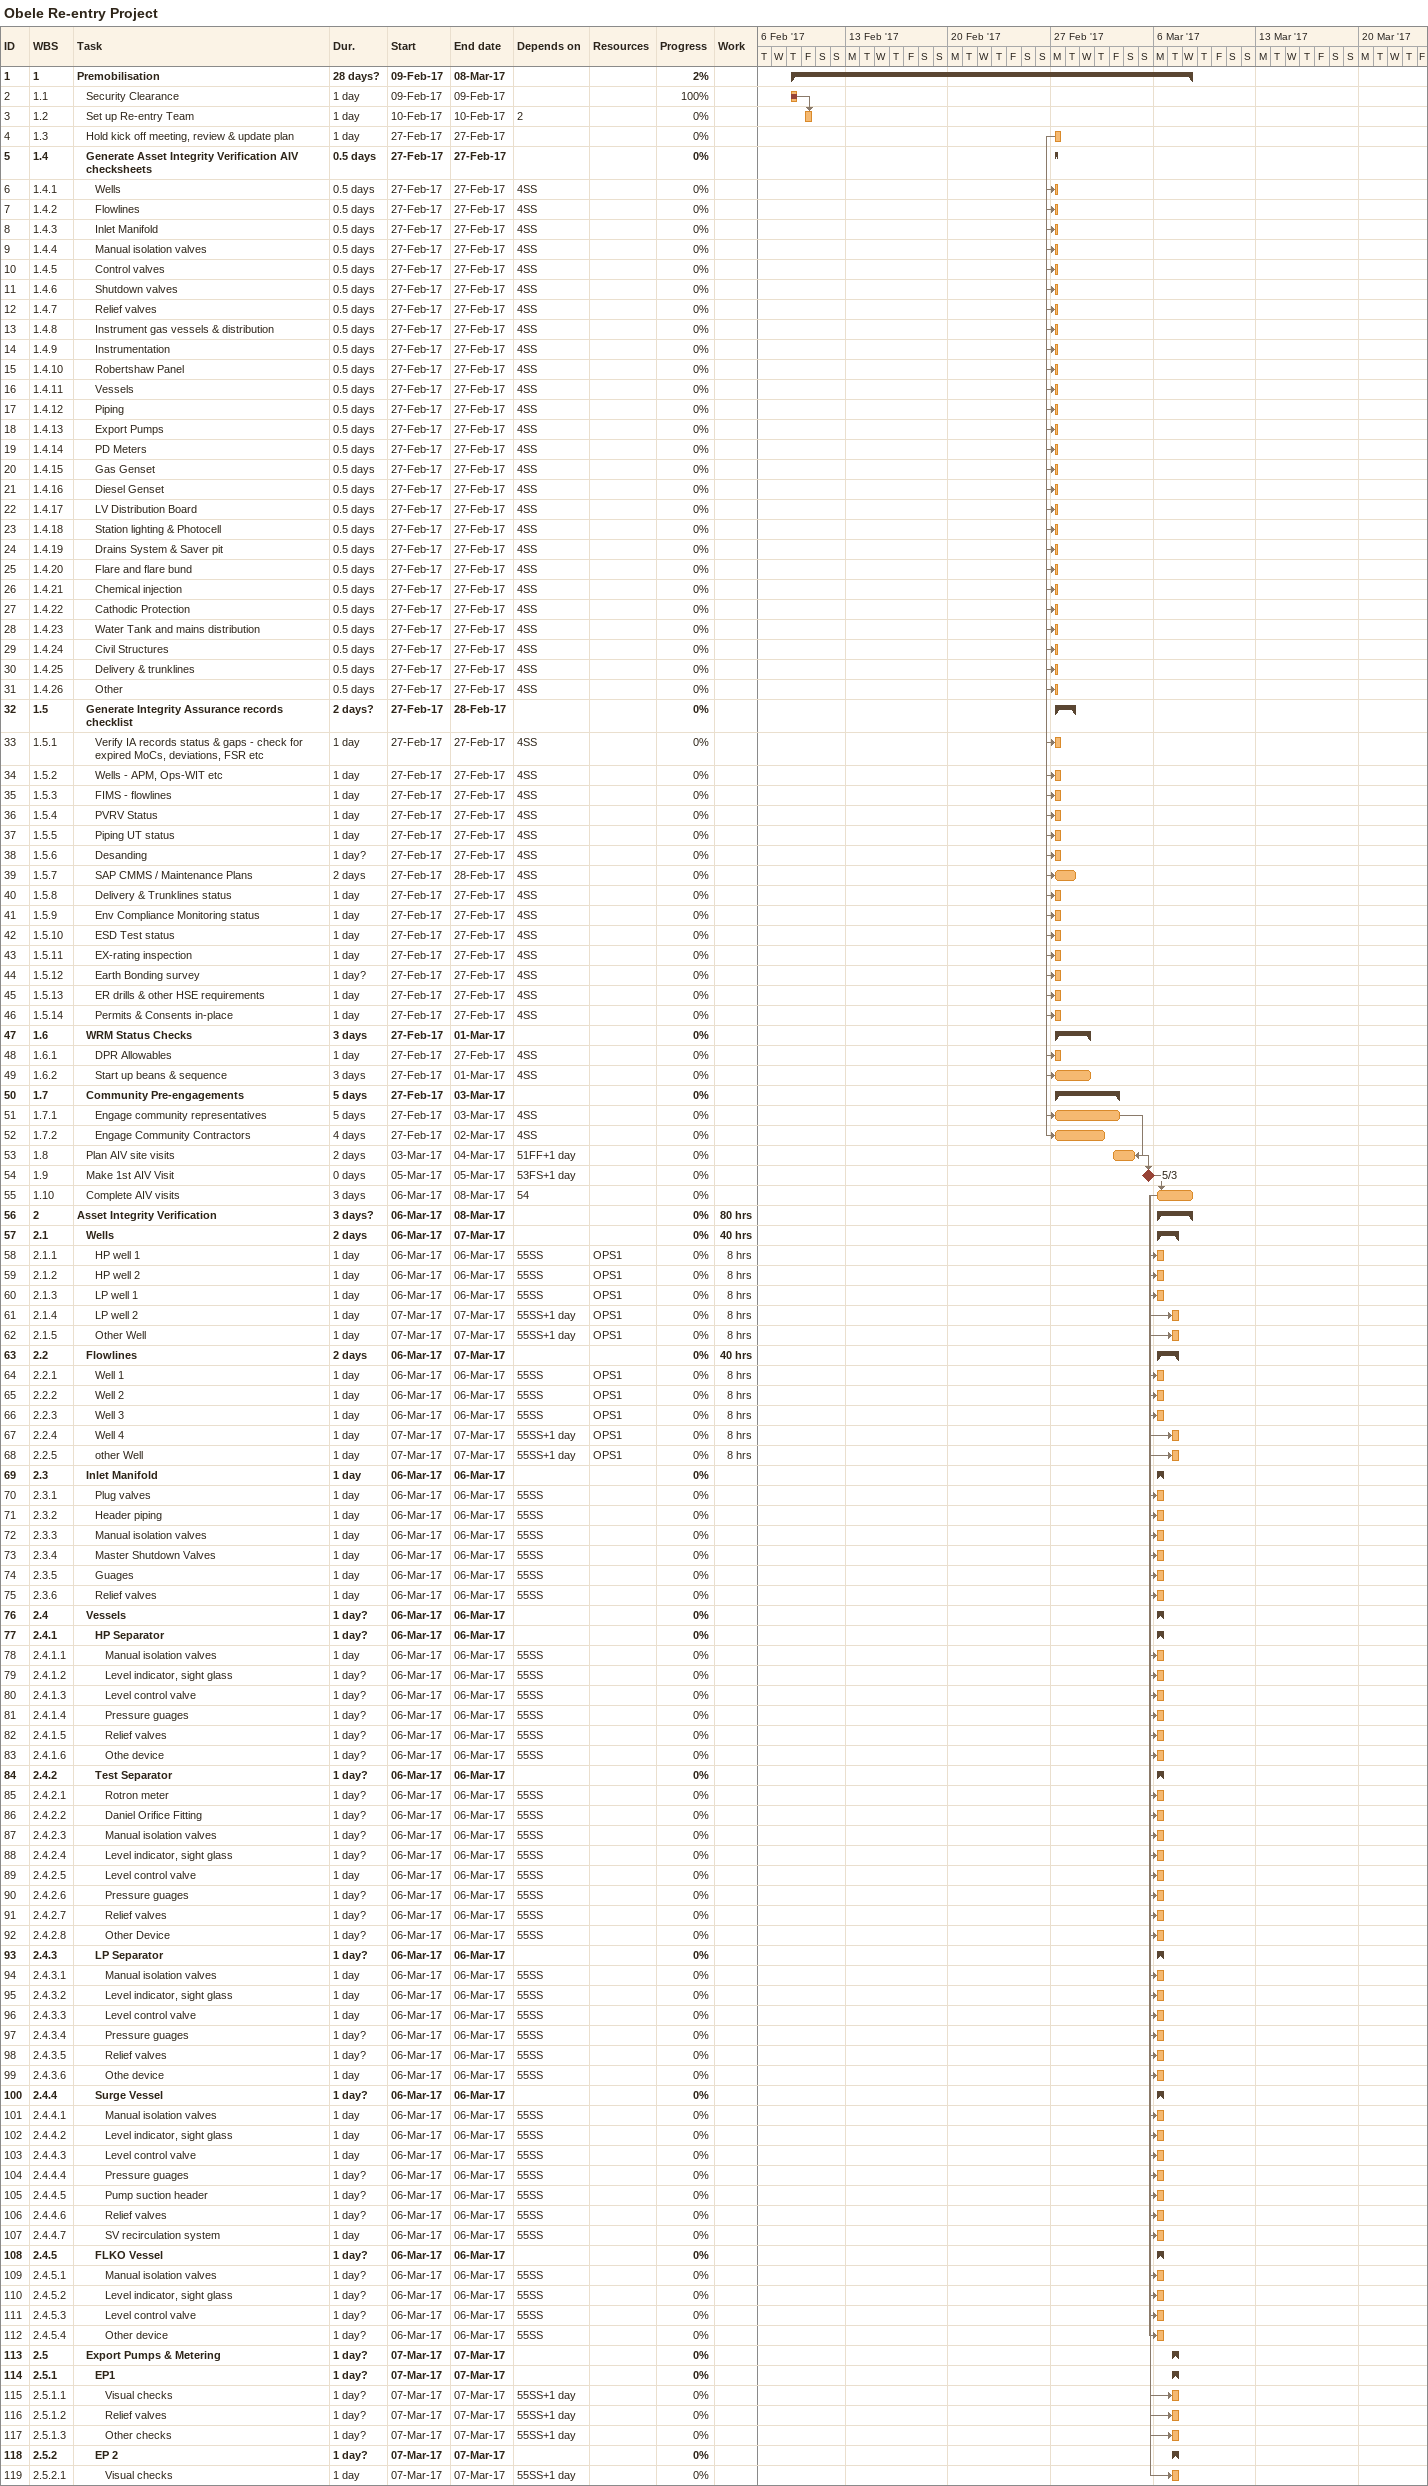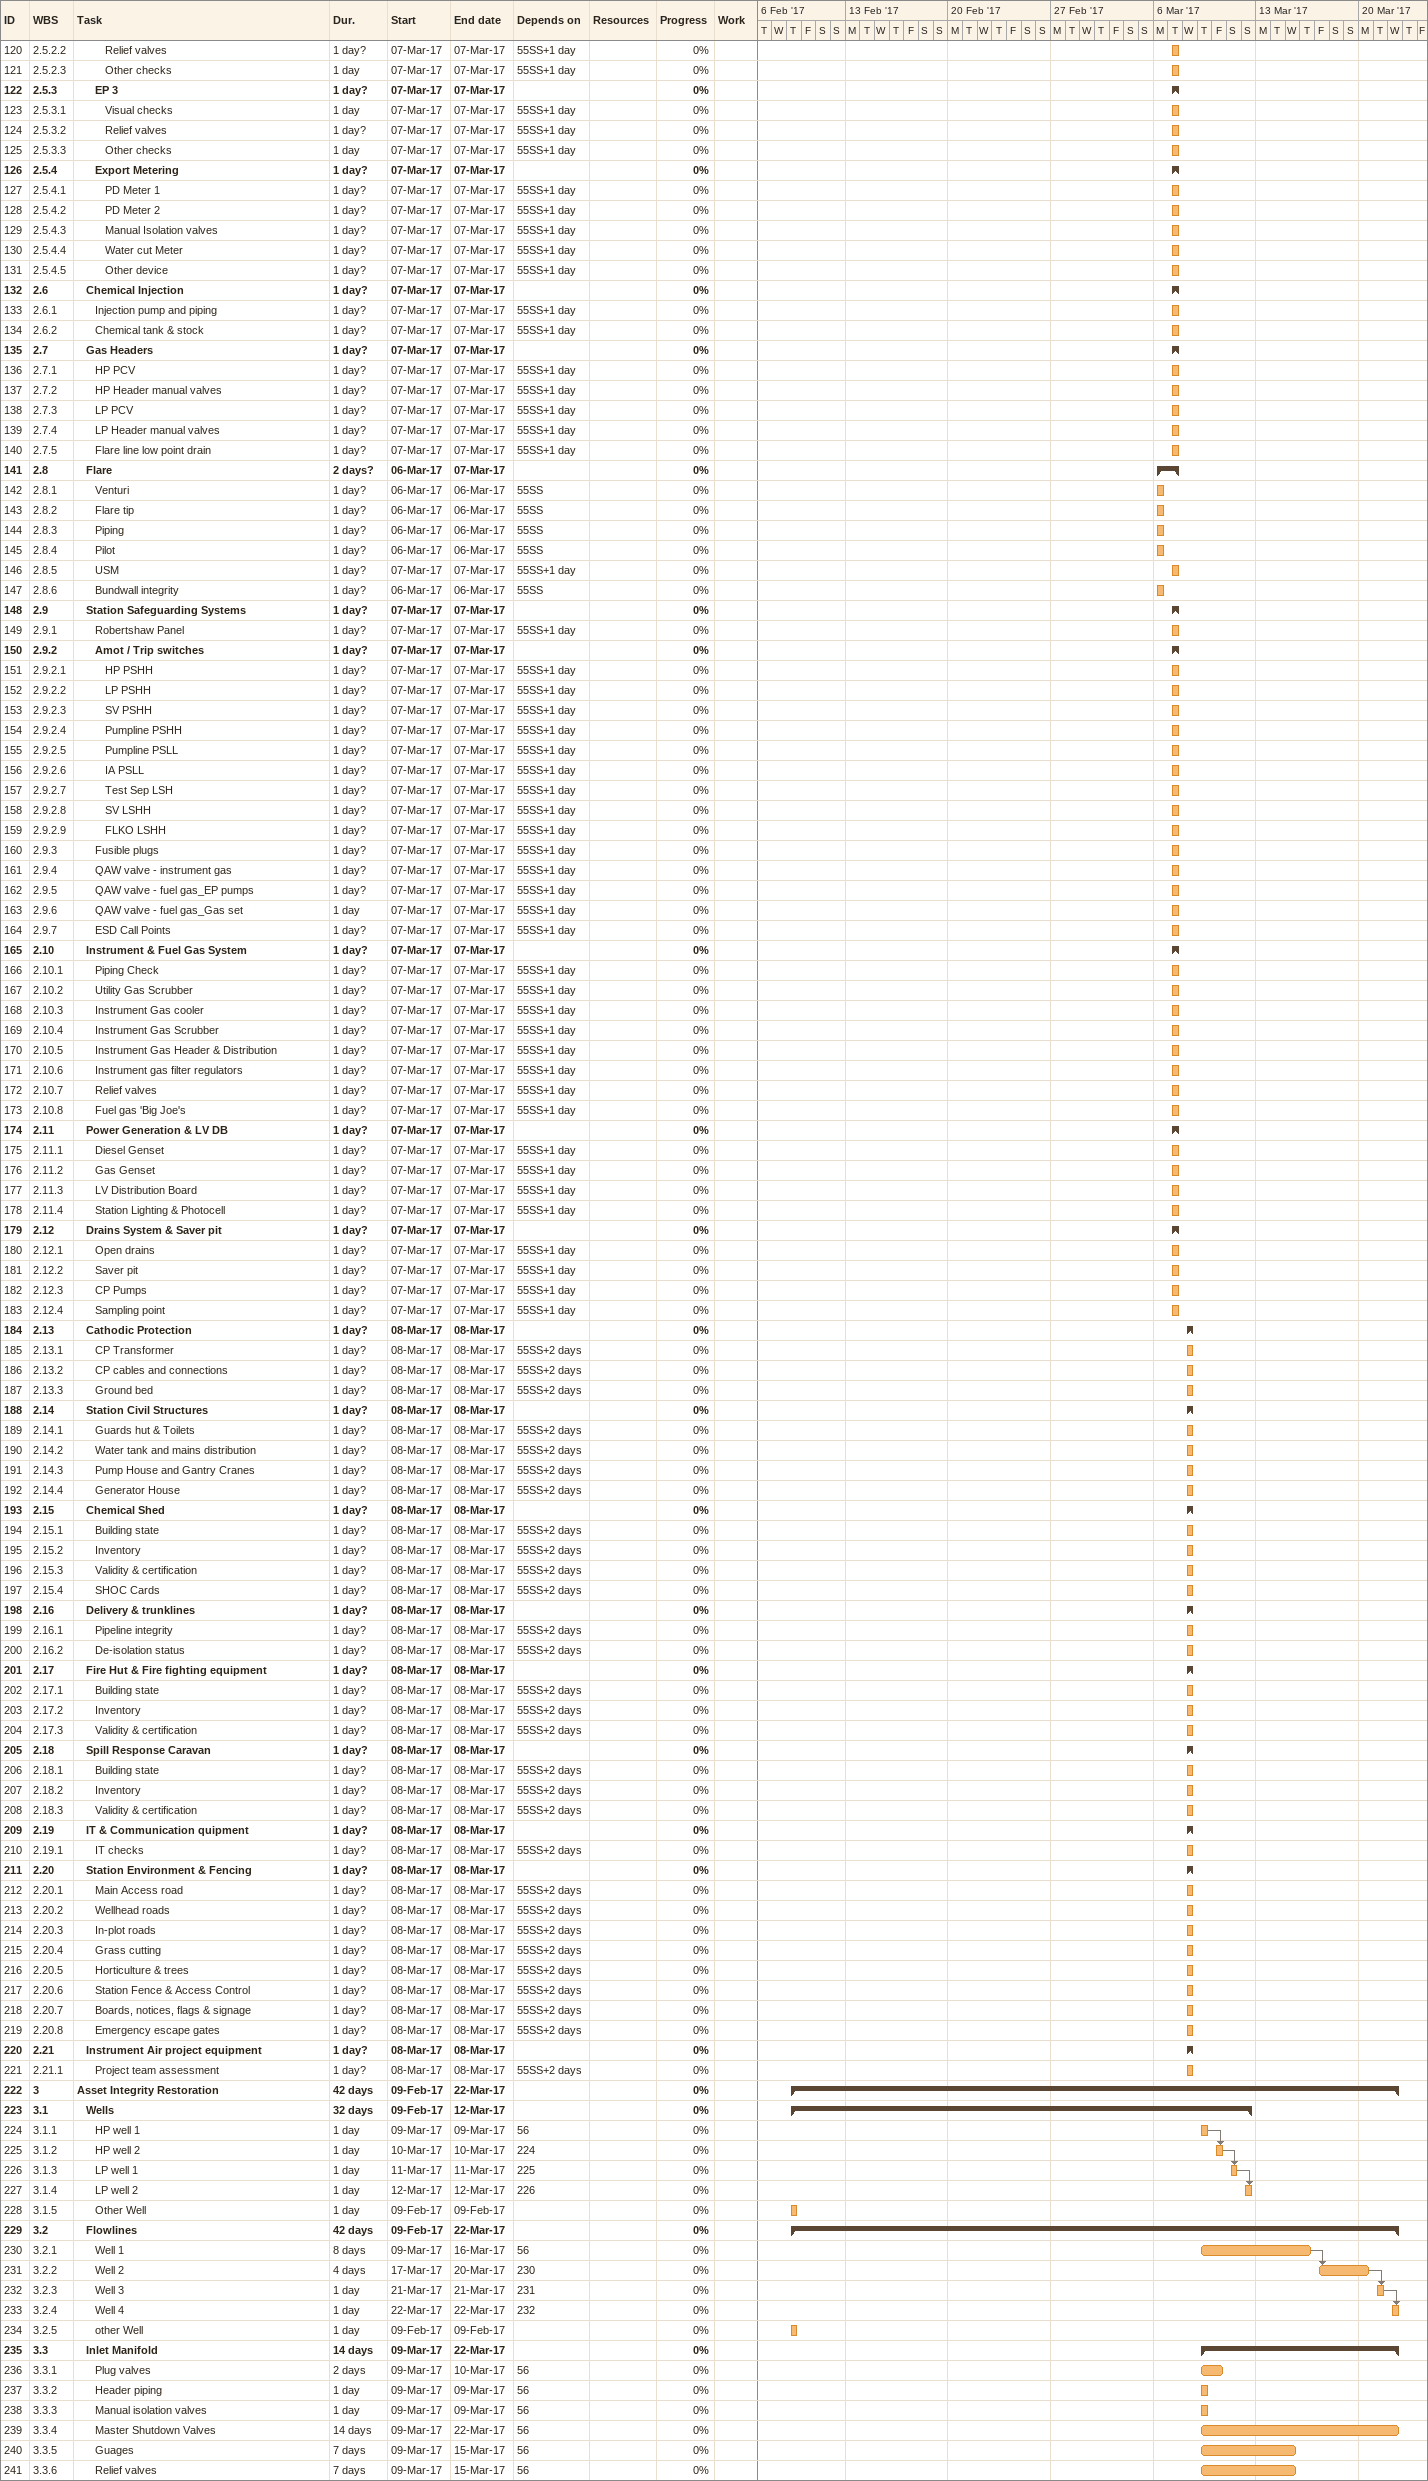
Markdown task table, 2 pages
Obele Re-entry Project

| ID | WBS | Task | Duration | Start | Finish | Predecessors | Resources | % complete | Work (h) |
|---|---|---|---|---|---|---|---|---|---|
| 1 | 1 | **Premobilisation** | 28d? | 2017-02-09 | 2017-03-08 |  |  | 2 |  |
| 2 | 1.1 | Security Clearance | 1d | 2017-02-09 | 2017-02-09 |  |  | 100 |  |
| 3 | 1.2 | Set up Re-entry Team | 1d | 2017-02-10 | 2017-02-10 | 2 |  | 0 |  |
| 4 | 1.3 | Hold kick off meeting, review & update plan | 1d | 2017-02-27 | 2017-02-27 |  |  | 0 |  |
| 5 | 1.4 | **Generate Asset Integrity Verification AIV checksheets** | 0.5d | 2017-02-27 | 2017-02-27 |  |  | 0 |  |
| 6 | 1.4.1 | Wells | 0.5d | 2017-02-27 | 2017-02-27 | 4SS |  | 0 |  |
| 7 | 1.4.2 | Flowlines | 0.5d | 2017-02-27 | 2017-02-27 | 4SS |  | 0 |  |
| 8 | 1.4.3 | Inlet Manifold | 0.5d | 2017-02-27 | 2017-02-27 | 4SS |  | 0 |  |
| 9 | 1.4.4 | Manual isolation valves | 0.5d | 2017-02-27 | 2017-02-27 | 4SS |  | 0 |  |
| 10 | 1.4.5 | Control valves | 0.5d | 2017-02-27 | 2017-02-27 | 4SS |  | 0 |  |
| 11 | 1.4.6 | Shutdown valves | 0.5d | 2017-02-27 | 2017-02-27 | 4SS |  | 0 |  |
| 12 | 1.4.7 | Relief valves | 0.5d | 2017-02-27 | 2017-02-27 | 4SS |  | 0 |  |
| 13 | 1.4.8 | Instrument gas vessels & distribution | 0.5d | 2017-02-27 | 2017-02-27 | 4SS |  | 0 |  |
| 14 | 1.4.9 | Instrumentation | 0.5d | 2017-02-27 | 2017-02-27 | 4SS |  | 0 |  |
| 15 | 1.4.10 | Robertshaw Panel | 0.5d | 2017-02-27 | 2017-02-27 | 4SS |  | 0 |  |
| 16 | 1.4.11 | Vessels | 0.5d | 2017-02-27 | 2017-02-27 | 4SS |  | 0 |  |
| 17 | 1.4.12 | Piping | 0.5d | 2017-02-27 | 2017-02-27 | 4SS |  | 0 |  |
| 18 | 1.4.13 | Export Pumps | 0.5d | 2017-02-27 | 2017-02-27 | 4SS |  | 0 |  |
| 19 | 1.4.14 | PD Meters | 0.5d | 2017-02-27 | 2017-02-27 | 4SS |  | 0 |  |
| 20 | 1.4.15 | Gas Genset | 0.5d | 2017-02-27 | 2017-02-27 | 4SS |  | 0 |  |
| 21 | 1.4.16 | Diesel Genset | 0.5d | 2017-02-27 | 2017-02-27 | 4SS |  | 0 |  |
| 22 | 1.4.17 | LV Distribution Board | 0.5d | 2017-02-27 | 2017-02-27 | 4SS |  | 0 |  |
| 23 | 1.4.18 | Station lighting & Photocell | 0.5d | 2017-02-27 | 2017-02-27 | 4SS |  | 0 |  |
| 24 | 1.4.19 | Drains System & Saver pit | 0.5d | 2017-02-27 | 2017-02-27 | 4SS |  | 0 |  |
| 25 | 1.4.20 | Flare and flare bund | 0.5d | 2017-02-27 | 2017-02-27 | 4SS |  | 0 |  |
| 26 | 1.4.21 | Chemical injection | 0.5d | 2017-02-27 | 2017-02-27 | 4SS |  | 0 |  |
| 27 | 1.4.22 | Cathodic Protection | 0.5d | 2017-02-27 | 2017-02-27 | 4SS |  | 0 |  |
| 28 | 1.4.23 | Water Tank and mains distribution | 0.5d | 2017-02-27 | 2017-02-27 | 4SS |  | 0 |  |
| 29 | 1.4.24 | Civil Structures | 0.5d | 2017-02-27 | 2017-02-27 | 4SS |  | 0 |  |
| 30 | 1.4.25 | Delivery & trunklines | 0.5d | 2017-02-27 | 2017-02-27 | 4SS |  | 0 |  |
| 31 | 1.4.26 | Other | 0.5d | 2017-02-27 | 2017-02-27 | 4SS |  | 0 |  |
| 32 | 1.5 | **Generate Integrity Assurance records checklist** | 2d? | 2017-02-27 | 2017-02-28 |  |  | 0 |  |
| 33 | 1.5.1 | Verify IA records status & gaps - check for expired MoCs, deviations, FSR etc | 1d | 2017-02-27 | 2017-02-27 | 4SS |  | 0 |  |
| 34 | 1.5.2 | Wells - APM, Ops-WIT etc | 1d | 2017-02-27 | 2017-02-27 | 4SS |  | 0 |  |
| 35 | 1.5.3 | FIMS - flowlines | 1d | 2017-02-27 | 2017-02-27 | 4SS |  | 0 |  |
| 36 | 1.5.4 | PVRV Status | 1d | 2017-02-27 | 2017-02-27 | 4SS |  | 0 |  |
| 37 | 1.5.5 | Piping UT status | 1d | 2017-02-27 | 2017-02-27 | 4SS |  | 0 |  |
| 38 | 1.5.6 | Desanding | 1d? | 2017-02-27 | 2017-02-27 | 4SS |  | 0 |  |
| 39 | 1.5.7 | SAP CMMS / Maintenance Plans | 2d | 2017-02-27 | 2017-02-28 | 4SS |  | 0 |  |
| 40 | 1.5.8 | Delivery & Trunklines status | 1d | 2017-02-27 | 2017-02-27 | 4SS |  | 0 |  |
| 41 | 1.5.9 | Env Compliance Monitoring status | 1d | 2017-02-27 | 2017-02-27 | 4SS |  | 0 |  |
| 42 | 1.5.10 | ESD Test status | 1d | 2017-02-27 | 2017-02-27 | 4SS |  | 0 |  |
| 43 | 1.5.11 | EX-rating inspection | 1d | 2017-02-27 | 2017-02-27 | 4SS |  | 0 |  |
| 44 | 1.5.12 | Earth Bonding survey | 1d? | 2017-02-27 | 2017-02-27 | 4SS |  | 0 |  |
| 45 | 1.5.13 | ER drills & other HSE requirements | 1d | 2017-02-27 | 2017-02-27 | 4SS |  | 0 |  |
| 46 | 1.5.14 | Permits & Consents in-place | 1d | 2017-02-27 | 2017-02-27 | 4SS |  | 0 |  |
| 47 | 1.6 | **WRM Status Checks** | 3d | 2017-02-27 | 2017-03-01 |  |  | 0 |  |
| 48 | 1.6.1 | DPR Allowables | 1d | 2017-02-27 | 2017-02-27 | 4SS |  | 0 |  |
| 49 | 1.6.2 | Start up beans & sequence | 3d | 2017-02-27 | 2017-03-01 | 4SS |  | 0 |  |
| 50 | 1.7 | **Community Pre-engagements** | 5d | 2017-02-27 | 2017-03-03 |  |  | 0 |  |
| 51 | 1.7.1 | Engage community representatives | 5d | 2017-02-27 | 2017-03-03 | 4SS |  | 0 |  |
| 52 | 1.7.2 | Engage Community Contractors | 4d | 2017-02-27 | 2017-03-02 | 4SS |  | 0 |  |
| 53 | 1.8 | Plan AIV site visits | 2d | 2017-03-03 | 2017-03-04 | 51FF+1d |  | 0 |  |
| 54 | 1.9 | Make 1st AIV Visit | 0d | 2017-03-05 | 2017-03-05 | 53FS+1d |  | 0 |  |
| 55 | 1.10 | Complete AIV visits | 3d | 2017-03-06 | 2017-03-08 | 54 |  | 0 |  |
| 56 | 2 | **Asset Integrity Verification** | 3d? | 2017-03-06 | 2017-03-08 |  |  | 0 | 80 |
| 57 | 2.1 | **Wells** | 2d | 2017-03-06 | 2017-03-07 |  |  | 0 | 40 |
| 58 | 2.1.1 | HP well 1 | 1d | 2017-03-06 | 2017-03-06 | 55SS | OPS1 | 0 | 8 |
| 59 | 2.1.2 | HP well 2 | 1d | 2017-03-06 | 2017-03-06 | 55SS | OPS1 | 0 | 8 |
| 60 | 2.1.3 | LP well 1 | 1d | 2017-03-06 | 2017-03-06 | 55SS | OPS1 | 0 | 8 |
| 61 | 2.1.4 | LP well 2 | 1d | 2017-03-07 | 2017-03-07 | 55SS+1d | OPS1 | 0 | 8 |
| 62 | 2.1.5 | Other Well | 1d | 2017-03-07 | 2017-03-07 | 55SS+1d | OPS1 | 0 | 8 |
| 63 | 2.2 | **Flowlines** | 2d | 2017-03-06 | 2017-03-07 |  |  | 0 | 40 |
| 64 | 2.2.1 | Well 1 | 1d | 2017-03-06 | 2017-03-06 | 55SS | OPS1 | 0 | 8 |
| 65 | 2.2.2 | Well 2 | 1d | 2017-03-06 | 2017-03-06 | 55SS | OPS1 | 0 | 8 |
| 66 | 2.2.3 | Well 3 | 1d | 2017-03-06 | 2017-03-06 | 55SS | OPS1 | 0 | 8 |
| 67 | 2.2.4 | Well 4 | 1d | 2017-03-07 | 2017-03-07 | 55SS+1d | OPS1 | 0 | 8 |
| 68 | 2.2.5 | other Well | 1d | 2017-03-07 | 2017-03-07 | 55SS+1d | OPS1 | 0 | 8 |
| 69 | 2.3 | **Inlet Manifold** | 1d | 2017-03-06 | 2017-03-06 |  |  | 0 |  |
| 70 | 2.3.1 | Plug valves | 1d | 2017-03-06 | 2017-03-06 | 55SS |  | 0 |  |
| 71 | 2.3.2 | Header piping | 1d | 2017-03-06 | 2017-03-06 | 55SS |  | 0 |  |
| 72 | 2.3.3 | Manual isolation valves | 1d | 2017-03-06 | 2017-03-06 | 55SS |  | 0 |  |
| 73 | 2.3.4 | Master Shutdown Valves | 1d | 2017-03-06 | 2017-03-06 | 55SS |  | 0 |  |
| 74 | 2.3.5 | Guages | 1d | 2017-03-06 | 2017-03-06 | 55SS |  | 0 |  |
| 75 | 2.3.6 | Relief valves | 1d | 2017-03-06 | 2017-03-06 | 55SS |  | 0 |  |
| 76 | 2.4 | **Vessels** | 1d? | 2017-03-06 | 2017-03-06 |  |  | 0 |  |
| 77 | 2.4.1 | **HP Separator** | 1d? | 2017-03-06 | 2017-03-06 |  |  | 0 |  |
| 78 | 2.4.1.1 | Manual isolation valves | 1d | 2017-03-06 | 2017-03-06 | 55SS |  | 0 |  |
| 79 | 2.4.1.2 | Level indicator, sight glass | 1d? | 2017-03-06 | 2017-03-06 | 55SS |  | 0 |  |
| 80 | 2.4.1.3 | Level control valve | 1d? | 2017-03-06 | 2017-03-06 | 55SS |  | 0 |  |
| 81 | 2.4.1.4 | Pressure guages | 1d? | 2017-03-06 | 2017-03-06 | 55SS |  | 0 |  |
| 82 | 2.4.1.5 | Relief valves | 1d? | 2017-03-06 | 2017-03-06 | 55SS |  | 0 |  |
| 83 | 2.4.1.6 | Othe device | 1d? | 2017-03-06 | 2017-03-06 | 55SS |  | 0 |  |
| 84 | 2.4.2 | **Test Separator** | 1d? | 2017-03-06 | 2017-03-06 |  |  | 0 |  |
| 85 | 2.4.2.1 | Rotron meter | 1d? | 2017-03-06 | 2017-03-06 | 55SS |  | 0 |  |
| 86 | 2.4.2.2 | Daniel Orifice Fitting | 1d? | 2017-03-06 | 2017-03-06 | 55SS |  | 0 |  |
| 87 | 2.4.2.3 | Manual isolation valves | 1d? | 2017-03-06 | 2017-03-06 | 55SS |  | 0 |  |
| 88 | 2.4.2.4 | Level indicator, sight glass | 1d? | 2017-03-06 | 2017-03-06 | 55SS |  | 0 |  |
| 89 | 2.4.2.5 | Level control valve | 1d | 2017-03-06 | 2017-03-06 | 55SS |  | 0 |  |
| 90 | 2.4.2.6 | Pressure guages | 1d? | 2017-03-06 | 2017-03-06 | 55SS |  | 0 |  |
| 91 | 2.4.2.7 | Relief valves | 1d? | 2017-03-06 | 2017-03-06 | 55SS |  | 0 |  |
| 92 | 2.4.2.8 | Other Device | 1d? | 2017-03-06 | 2017-03-06 | 55SS |  | 0 |  |
| 93 | 2.4.3 | **LP Separator** | 1d? | 2017-03-06 | 2017-03-06 |  |  | 0 |  |
| 94 | 2.4.3.1 | Manual isolation valves | 1d | 2017-03-06 | 2017-03-06 | 55SS |  | 0 |  |
| 95 | 2.4.3.2 | Level indicator, sight glass | 1d | 2017-03-06 | 2017-03-06 | 55SS |  | 0 |  |
| 96 | 2.4.3.3 | Level control valve | 1d | 2017-03-06 | 2017-03-06 | 55SS |  | 0 |  |
| 97 | 2.4.3.4 | Pressure guages | 1d? | 2017-03-06 | 2017-03-06 | 55SS |  | 0 |  |
| 98 | 2.4.3.5 | Relief valves | 1d? | 2017-03-06 | 2017-03-06 | 55SS |  | 0 |  |
| 99 | 2.4.3.6 | Othe device | 1d | 2017-03-06 | 2017-03-06 | 55SS |  | 0 |  |
| 100 | 2.4.4 | **Surge Vessel** | 1d? | 2017-03-06 | 2017-03-06 |  |  | 0 |  |
| 101 | 2.4.4.1 | Manual isolation valves | 1d | 2017-03-06 | 2017-03-06 | 55SS |  | 0 |  |
| 102 | 2.4.4.2 | Level indicator, sight glass | 1d | 2017-03-06 | 2017-03-06 | 55SS |  | 0 |  |
| 103 | 2.4.4.3 | Level control valve | 1d | 2017-03-06 | 2017-03-06 | 55SS |  | 0 |  |
| 104 | 2.4.4.4 | Pressure guages | 1d? | 2017-03-06 | 2017-03-06 | 55SS |  | 0 |  |
| 105 | 2.4.4.5 | Pump suction header | 1d? | 2017-03-06 | 2017-03-06 | 55SS |  | 0 |  |
| 106 | 2.4.4.6 | Relief valves | 1d? | 2017-03-06 | 2017-03-06 | 55SS |  | 0 |  |
| 107 | 2.4.4.7 | SV recirculation system | 1d | 2017-03-06 | 2017-03-06 | 55SS |  | 0 |  |
| 108 | 2.4.5 | **FLKO Vessel** | 1d? | 2017-03-06 | 2017-03-06 |  |  | 0 |  |
| 109 | 2.4.5.1 | Manual isolation valves | 1d? | 2017-03-06 | 2017-03-06 | 55SS |  | 0 |  |
| 110 | 2.4.5.2 | Level indicator, sight glass | 1d? | 2017-03-06 | 2017-03-06 | 55SS |  | 0 |  |
| 111 | 2.4.5.3 | Level control valve | 1d? | 2017-03-06 | 2017-03-06 | 55SS |  | 0 |  |
| 112 | 2.4.5.4 | Other device | 1d? | 2017-03-06 | 2017-03-06 | 55SS |  | 0 |  |
| 113 | 2.5 | **Export Pumps & Metering** | 1d? | 2017-03-07 | 2017-03-07 |  |  | 0 |  |
| 114 | 2.5.1 | **EP1** | 1d? | 2017-03-07 | 2017-03-07 |  |  | 0 |  |
| 115 | 2.5.1.1 | Visual checks | 1d? | 2017-03-07 | 2017-03-07 | 55SS+1d |  | 0 |  |
| 116 | 2.5.1.2 | Relief valves | 1d? | 2017-03-07 | 2017-03-07 | 55SS+1d |  | 0 |  |
| 117 | 2.5.1.3 | Other checks | 1d? | 2017-03-07 | 2017-03-07 | 55SS+1d |  | 0 |  |
| 118 | 2.5.2 | **EP 2** | 1d? | 2017-03-07 | 2017-03-07 |  |  | 0 |  |
| 119 | 2.5.2.1 | Visual checks | 1d | 2017-03-07 | 2017-03-07 | 55SS+1d |  | 0 |  |
| 120 | 2.5.2.2 | Relief valves | 1d? | 2017-03-07 | 2017-03-07 | 55SS+1d |  | 0 |  |
| 121 | 2.5.2.3 | Other checks | 1d | 2017-03-07 | 2017-03-07 | 55SS+1d |  | 0 |  |
| 122 | 2.5.3 | **EP 3** | 1d? | 2017-03-07 | 2017-03-07 |  |  | 0 |  |
| 123 | 2.5.3.1 | Visual checks | 1d | 2017-03-07 | 2017-03-07 | 55SS+1d |  | 0 |  |
| 124 | 2.5.3.2 | Relief valves | 1d? | 2017-03-07 | 2017-03-07 | 55SS+1d |  | 0 |  |
| 125 | 2.5.3.3 | Other checks | 1d | 2017-03-07 | 2017-03-07 | 55SS+1d |  | 0 |  |
| 126 | 2.5.4 | **Export Metering** | 1d? | 2017-03-07 | 2017-03-07 |  |  | 0 |  |
| 127 | 2.5.4.1 | PD Meter 1 | 1d? | 2017-03-07 | 2017-03-07 | 55SS+1d |  | 0 |  |
| 128 | 2.5.4.2 | PD Meter 2 | 1d? | 2017-03-07 | 2017-03-07 | 55SS+1d |  | 0 |  |
| 129 | 2.5.4.3 | Manual Isolation valves | 1d? | 2017-03-07 | 2017-03-07 | 55SS+1d |  | 0 |  |
| 130 | 2.5.4.4 | Water cut Meter | 1d? | 2017-03-07 | 2017-03-07 | 55SS+1d |  | 0 |  |
| 131 | 2.5.4.5 | Other device | 1d? | 2017-03-07 | 2017-03-07 | 55SS+1d |  | 0 |  |
| 132 | 2.6 | **Chemical Injection** | 1d? | 2017-03-07 | 2017-03-07 |  |  | 0 |  |
| 133 | 2.6.1 | Injection pump and piping | 1d? | 2017-03-07 | 2017-03-07 | 55SS+1d |  | 0 |  |
| 134 | 2.6.2 | Chemical tank & stock | 1d? | 2017-03-07 | 2017-03-07 | 55SS+1d |  | 0 |  |
| 135 | 2.7 | **Gas Headers** | 1d? | 2017-03-07 | 2017-03-07 |  |  | 0 |  |
| 136 | 2.7.1 | HP PCV | 1d? | 2017-03-07 | 2017-03-07 | 55SS+1d |  | 0 |  |
| 137 | 2.7.2 | HP Header manual valves | 1d? | 2017-03-07 | 2017-03-07 | 55SS+1d |  | 0 |  |
| 138 | 2.7.3 | LP PCV | 1d? | 2017-03-07 | 2017-03-07 | 55SS+1d |  | 0 |  |
| 139 | 2.7.4 | LP Header manual valves | 1d? | 2017-03-07 | 2017-03-07 | 55SS+1d |  | 0 |  |
| 140 | 2.7.5 | Flare line low point drain | 1d? | 2017-03-07 | 2017-03-07 | 55SS+1d |  | 0 |  |
| 141 | 2.8 | **Flare** | 2d? | 2017-03-06 | 2017-03-07 |  |  | 0 |  |
| 142 | 2.8.1 | Venturi | 1d? | 2017-03-06 | 2017-03-06 | 55SS |  | 0 |  |
| 143 | 2.8.2 | Flare tip | 1d? | 2017-03-06 | 2017-03-06 | 55SS |  | 0 |  |
| 144 | 2.8.3 | Piping | 1d? | 2017-03-06 | 2017-03-06 | 55SS |  | 0 |  |
| 145 | 2.8.4 | Pilot | 1d? | 2017-03-06 | 2017-03-06 | 55SS |  | 0 |  |
| 146 | 2.8.5 | USM | 1d? | 2017-03-07 | 2017-03-07 | 55SS+1d |  | 0 |  |
| 147 | 2.8.6 | Bundwall integrity | 1d? | 2017-03-06 | 2017-03-06 | 55SS |  | 0 |  |
| 148 | 2.9 | **Station Safeguarding Systems** | 1d? | 2017-03-07 | 2017-03-07 |  |  | 0 |  |
| 149 | 2.9.1 | Robertshaw Panel | 1d? | 2017-03-07 | 2017-03-07 | 55SS+1d |  | 0 |  |
| 150 | 2.9.2 | **Amot / Trip switches** | 1d? | 2017-03-07 | 2017-03-07 |  |  | 0 |  |
| 151 | 2.9.2.1 | HP PSHH | 1d? | 2017-03-07 | 2017-03-07 | 55SS+1d |  | 0 |  |
| 152 | 2.9.2.2 | LP PSHH | 1d? | 2017-03-07 | 2017-03-07 | 55SS+1d |  | 0 |  |
| 153 | 2.9.2.3 | SV PSHH | 1d? | 2017-03-07 | 2017-03-07 | 55SS+1d |  | 0 |  |
| 154 | 2.9.2.4 | Pumpline PSHH | 1d? | 2017-03-07 | 2017-03-07 | 55SS+1d |  | 0 |  |
| 155 | 2.9.2.5 | Pumpline PSLL | 1d? | 2017-03-07 | 2017-03-07 | 55SS+1d |  | 0 |  |
| 156 | 2.9.2.6 | IA PSLL | 1d? | 2017-03-07 | 2017-03-07 | 55SS+1d |  | 0 |  |
| 157 | 2.9.2.7 | Test Sep LSH | 1d? | 2017-03-07 | 2017-03-07 | 55SS+1d |  | 0 |  |
| 158 | 2.9.2.8 | SV LSHH | 1d? | 2017-03-07 | 2017-03-07 | 55SS+1d |  | 0 |  |
| 159 | 2.9.2.9 | FLKO LSHH | 1d? | 2017-03-07 | 2017-03-07 | 55SS+1d |  | 0 |  |
| 160 | 2.9.3 | Fusible plugs | 1d? | 2017-03-07 | 2017-03-07 | 55SS+1d |  | 0 |  |
| 161 | 2.9.4 | QAW valve - instrument gas | 1d? | 2017-03-07 | 2017-03-07 | 55SS+1d |  | 0 |  |
| 162 | 2.9.5 | QAW valve - fuel gas_EP pumps | 1d? | 2017-03-07 | 2017-03-07 | 55SS+1d |  | 0 |  |
| 163 | 2.9.6 | QAW valve - fuel gas_Gas set | 1d | 2017-03-07 | 2017-03-07 | 55SS+1d |  | 0 |  |
| 164 | 2.9.7 | ESD Call Points | 1d? | 2017-03-07 | 2017-03-07 | 55SS+1d |  | 0 |  |
| 165 | 2.10 | **Instrument & Fuel Gas System** | 1d? | 2017-03-07 | 2017-03-07 |  |  | 0 |  |
| 166 | 2.10.1 | Piping Check | 1d? | 2017-03-07 | 2017-03-07 | 55SS+1d |  | 0 |  |
| 167 | 2.10.2 | Utility Gas Scrubber | 1d? | 2017-03-07 | 2017-03-07 | 55SS+1d |  | 0 |  |
| 168 | 2.10.3 | Instrument Gas cooler | 1d? | 2017-03-07 | 2017-03-07 | 55SS+1d |  | 0 |  |
| 169 | 2.10.4 | Instrument Gas Scrubber | 1d? | 2017-03-07 | 2017-03-07 | 55SS+1d |  | 0 |  |
| 170 | 2.10.5 | Instrument Gas Header & Distribution | 1d? | 2017-03-07 | 2017-03-07 | 55SS+1d |  | 0 |  |
| 171 | 2.10.6 | Instrument gas filter regulators | 1d? | 2017-03-07 | 2017-03-07 | 55SS+1d |  | 0 |  |
| 172 | 2.10.7 | Relief valves | 1d? | 2017-03-07 | 2017-03-07 | 55SS+1d |  | 0 |  |
| 173 | 2.10.8 | Fuel gas 'Big Joe's | 1d? | 2017-03-07 | 2017-03-07 | 55SS+1d |  | 0 |  |
| 174 | 2.11 | **Power Generation & LV DB** | 1d? | 2017-03-07 | 2017-03-07 |  |  | 0 |  |
| 175 | 2.11.1 | Diesel Genset | 1d? | 2017-03-07 | 2017-03-07 | 55SS+1d |  | 0 |  |
| 176 | 2.11.2 | Gas Genset | 1d? | 2017-03-07 | 2017-03-07 | 55SS+1d |  | 0 |  |
| 177 | 2.11.3 | LV Distribution Board | 1d? | 2017-03-07 | 2017-03-07 | 55SS+1d |  | 0 |  |
| 178 | 2.11.4 | Station Lighting & Photocell | 1d? | 2017-03-07 | 2017-03-07 | 55SS+1d |  | 0 |  |
| 179 | 2.12 | **Drains System & Saver pit** | 1d? | 2017-03-07 | 2017-03-07 |  |  | 0 |  |
| 180 | 2.12.1 | Open drains | 1d? | 2017-03-07 | 2017-03-07 | 55SS+1d |  | 0 |  |
| 181 | 2.12.2 | Saver pit | 1d? | 2017-03-07 | 2017-03-07 | 55SS+1d |  | 0 |  |
| 182 | 2.12.3 | CP Pumps | 1d? | 2017-03-07 | 2017-03-07 | 55SS+1d |  | 0 |  |
| 183 | 2.12.4 | Sampling point | 1d? | 2017-03-07 | 2017-03-07 | 55SS+1d |  | 0 |  |
| 184 | 2.13 | **Cathodic Protection** | 1d? | 2017-03-08 | 2017-03-08 |  |  | 0 |  |
| 185 | 2.13.1 | CP Transformer | 1d? | 2017-03-08 | 2017-03-08 | 55SS+2d |  | 0 |  |
| 186 | 2.13.2 | CP cables and connections | 1d? | 2017-03-08 | 2017-03-08 | 55SS+2d |  | 0 |  |
| 187 | 2.13.3 | Ground bed | 1d? | 2017-03-08 | 2017-03-08 | 55SS+2d |  | 0 |  |
| 188 | 2.14 | **Station Civil Structures** | 1d? | 2017-03-08 | 2017-03-08 |  |  | 0 |  |
| 189 | 2.14.1 | Guards hut & Toilets | 1d? | 2017-03-08 | 2017-03-08 | 55SS+2d |  | 0 |  |
| 190 | 2.14.2 | Water tank and mains distribution | 1d? | 2017-03-08 | 2017-03-08 | 55SS+2d |  | 0 |  |
| 191 | 2.14.3 | Pump House and Gantry Cranes | 1d? | 2017-03-08 | 2017-03-08 | 55SS+2d |  | 0 |  |
| 192 | 2.14.4 | Generator House | 1d? | 2017-03-08 | 2017-03-08 | 55SS+2d |  | 0 |  |
| 193 | 2.15 | **Chemical Shed** | 1d? | 2017-03-08 | 2017-03-08 |  |  | 0 |  |
| 194 | 2.15.1 | Building state | 1d? | 2017-03-08 | 2017-03-08 | 55SS+2d |  | 0 |  |
| 195 | 2.15.2 | Inventory | 1d? | 2017-03-08 | 2017-03-08 | 55SS+2d |  | 0 |  |
| 196 | 2.15.3 | Validity & certification | 1d? | 2017-03-08 | 2017-03-08 | 55SS+2d |  | 0 |  |
| 197 | 2.15.4 | SHOC Cards | 1d? | 2017-03-08 | 2017-03-08 | 55SS+2d |  | 0 |  |
| 198 | 2.16 | **Delivery & trunklines** | 1d? | 2017-03-08 | 2017-03-08 |  |  | 0 |  |
| 199 | 2.16.1 | Pipeline integrity | 1d? | 2017-03-08 | 2017-03-08 | 55SS+2d |  | 0 |  |
| 200 | 2.16.2 | De-isolation status | 1d? | 2017-03-08 | 2017-03-08 | 55SS+2d |  | 0 |  |
| 201 | 2.17 | **Fire Hut & Fire fighting equipment** | 1d? | 2017-03-08 | 2017-03-08 |  |  | 0 |  |
| 202 | 2.17.1 | Building state | 1d? | 2017-03-08 | 2017-03-08 | 55SS+2d |  | 0 |  |
| 203 | 2.17.2 | Inventory | 1d? | 2017-03-08 | 2017-03-08 | 55SS+2d |  | 0 |  |
| 204 | 2.17.3 | Validity & certification | 1d? | 2017-03-08 | 2017-03-08 | 55SS+2d |  | 0 |  |
| 205 | 2.18 | **Spill Response Caravan** | 1d? | 2017-03-08 | 2017-03-08 |  |  | 0 |  |
| 206 | 2.18.1 | Building state | 1d? | 2017-03-08 | 2017-03-08 | 55SS+2d |  | 0 |  |
| 207 | 2.18.2 | Inventory | 1d? | 2017-03-08 | 2017-03-08 | 55SS+2d |  | 0 |  |
| 208 | 2.18.3 | Validity & certification | 1d? | 2017-03-08 | 2017-03-08 | 55SS+2d |  | 0 |  |
| 209 | 2.19 | **IT & Communication quipment** | 1d? | 2017-03-08 | 2017-03-08 |  |  | 0 |  |
| 210 | 2.19.1 | IT checks | 1d? | 2017-03-08 | 2017-03-08 | 55SS+2d |  | 0 |  |
| 211 | 2.20 | **Station Environment & Fencing** | 1d? | 2017-03-08 | 2017-03-08 |  |  | 0 |  |
| 212 | 2.20.1 | Main Access road | 1d? | 2017-03-08 | 2017-03-08 | 55SS+2d |  | 0 |  |
| 213 | 2.20.2 | Wellhead roads | 1d? | 2017-03-08 | 2017-03-08 | 55SS+2d |  | 0 |  |
| 214 | 2.20.3 | In-plot roads | 1d? | 2017-03-08 | 2017-03-08 | 55SS+2d |  | 0 |  |
| 215 | 2.20.4 | Grass cutting | 1d? | 2017-03-08 | 2017-03-08 | 55SS+2d |  | 0 |  |
| 216 | 2.20.5 | Horticulture & trees | 1d? | 2017-03-08 | 2017-03-08 | 55SS+2d |  | 0 |  |
| 217 | 2.20.6 | Station Fence & Access Control | 1d? | 2017-03-08 | 2017-03-08 | 55SS+2d |  | 0 |  |
| 218 | 2.20.7 | Boards, notices, flags & signage | 1d? | 2017-03-08 | 2017-03-08 | 55SS+2d |  | 0 |  |
| 219 | 2.20.8 | Emergency escape gates | 1d? | 2017-03-08 | 2017-03-08 | 55SS+2d |  | 0 |  |
| 220 | 2.21 | **Instrument Air project equipment** | 1d? | 2017-03-08 | 2017-03-08 |  |  | 0 |  |
| 221 | 2.21.1 | Project team assessment | 1d? | 2017-03-08 | 2017-03-08 | 55SS+2d |  | 0 |  |
| 222 | 3 | **Asset Integrity Restoration** | 42d | 2017-02-09 | 2017-03-22 |  |  | 0 |  |
| 223 | 3.1 | **Wells** | 32d | 2017-02-09 | 2017-03-12 |  |  | 0 |  |
| 224 | 3.1.1 | HP well 1 | 1d | 2017-03-09 | 2017-03-09 | 56 |  | 0 |  |
| 225 | 3.1.2 | HP well 2 | 1d | 2017-03-10 | 2017-03-10 | 224 |  | 0 |  |
| 226 | 3.1.3 | LP well 1 | 1d | 2017-03-11 | 2017-03-11 | 225 |  | 0 |  |
| 227 | 3.1.4 | LP well 2 | 1d | 2017-03-12 | 2017-03-12 | 226 |  | 0 |  |
| 228 | 3.1.5 | Other Well | 1d | 2017-02-09 | 2017-02-09 |  |  | 0 |  |
| 229 | 3.2 | **Flowlines** | 42d | 2017-02-09 | 2017-03-22 |  |  | 0 |  |
| 230 | 3.2.1 | Well 1 | 8d | 2017-03-09 | 2017-03-16 | 56 |  | 0 |  |
| 231 | 3.2.2 | Well 2 | 4d | 2017-03-17 | 2017-03-20 | 230 |  | 0 |  |
| 232 | 3.2.3 | Well 3 | 1d | 2017-03-21 | 2017-03-21 | 231 |  | 0 |  |
| 233 | 3.2.4 | Well 4 | 1d | 2017-03-22 | 2017-03-22 | 232 |  | 0 |  |
| 234 | 3.2.5 | other Well | 1d | 2017-02-09 | 2017-02-09 |  |  | 0 |  |
| 235 | 3.3 | **Inlet Manifold** | 14d | 2017-03-09 | 2017-03-22 |  |  | 0 |  |
| 236 | 3.3.1 | Plug valves | 2d | 2017-03-09 | 2017-03-10 | 56 |  | 0 |  |
| 237 | 3.3.2 | Header piping | 1d | 2017-03-09 | 2017-03-09 | 56 |  | 0 |  |
| 238 | 3.3.3 | Manual isolation valves | 1d | 2017-03-09 | 2017-03-09 | 56 |  | 0 |  |
| 239 | 3.3.4 | Master Shutdown Valves | 14d | 2017-03-09 | 2017-03-22 | 56 |  | 0 |  |
| 240 | 3.3.5 | Guages | 7d | 2017-03-09 | 2017-03-15 | 56 |  | 0 |  |
| 241 | 3.3.6 | Relief valves | 7d | 2017-03-09 | 2017-03-15 | 56 |  | 0 |  |
